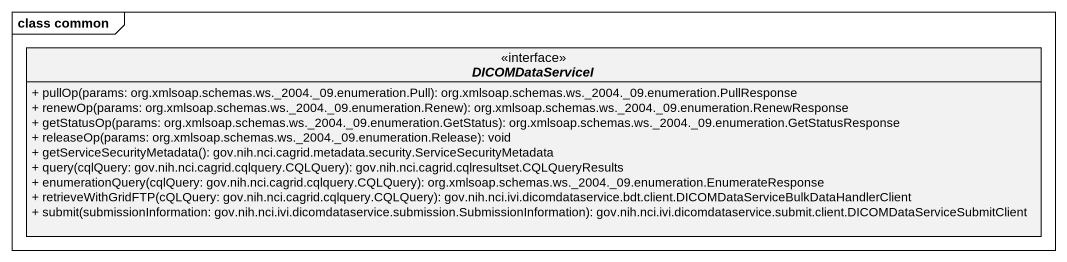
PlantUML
@startuml
mainframe class common
hide circle
hide empty members
skinparam classAttributeIconSize 0
interface DICOMDataServiceI <<interface>> {
  + pullOp(params: org.xmlsoap.schemas.ws._2004._09.enumeration.Pull): org.xmlsoap.schemas.ws._2004._09.enumeration.PullResponse
  + renewOp(params: org.xmlsoap.schemas.ws._2004._09.enumeration.Renew): org.xmlsoap.schemas.ws._2004._09.enumeration.RenewResponse
  + getStatusOp(params: org.xmlsoap.schemas.ws._2004._09.enumeration.GetStatus): org.xmlsoap.schemas.ws._2004._09.enumeration.GetStatusResponse
  + releaseOp(params: org.xmlsoap.schemas.ws._2004._09.enumeration.Release): void
  + getServiceSecurityMetadata(): gov.nih.nci.cagrid.metadata.security.ServiceSecurityMetadata
  + query(cqlQuery: gov.nih.nci.cagrid.cqlquery.CQLQuery): gov.nih.nci.cagrid.cqlresultset.CQLQueryResults
  + enumerationQuery(cqlQuery: gov.nih.nci.cagrid.cqlquery.CQLQuery): org.xmlsoap.schemas.ws._2004._09.enumeration.EnumerateResponse
  + retrieveWithGridFTP(cQLQuery: gov.nih.nci.cagrid.cqlquery.CQLQuery): gov.nih.nci.ivi.dicomdataservice.bdt.client.DICOMDataServiceBulkDataHandlerClient
  + submit(submissionInformation: gov.nih.nci.ivi.dicomdataservice.submission.SubmissionInformation): gov.nih.nci.ivi.dicomdataservice.submit.client.DICOMDataServiceSubmitClient
}
@enduml
